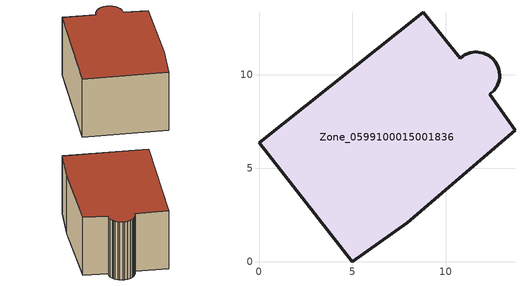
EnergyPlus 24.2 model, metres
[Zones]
Zone_0599100015001836
 floor ground (C_G): 7.92,2.1 4.99,0 0,6.36 8.79,13.36 10.77,10.89 11.01,11.07 11.29,11.19 11.59,11.23 11.74,11.23 12.04,11.16 12.31,11.03 12.54,10.84 12.64,10.72 12.79,10.45 12.83,10.31 12.88,10.01 12.87,9.86 12.85,9.71 12.75,9.42 12.58,9.17 12.36,8.96 13.7,7.04 z0.79
 wall outside (C_F): 8.79,13.36 0,6.36 4.99,0 7.92,2.1 13.7,7.04 12.36,8.96 12.58,9.17 12.75,9.42 12.85,9.71 12.87,9.86 12.88,10.01 12.83,10.31 12.79,10.45 12.64,10.72 12.54,10.84 12.31,11.03 12.04,11.16 11.74,11.23 11.59,11.23 11.29,11.19 11.01,11.07 10.77,10.89 8.79,13.36 z0.79:7
 roof outside (C_R): 7.92,2.1 13.7,7.04 12.36,8.96 12.58,9.17 12.75,9.42 12.85,9.71 12.87,9.86 12.88,10.01 12.83,10.31 12.79,10.45 12.64,10.72 12.54,10.84 12.31,11.03 12.04,11.16 11.74,11.23 11.59,11.23 11.29,11.19 11.01,11.07 10.77,10.89 8.79,13.36 0,6.36 4.99,0 z7
[BUILDING]
Pand.0599100015001836: North Axis=0; Terrain=City; Loads Convergence Tolerance Value=0.04; Temperature Convergence Tolerance Value=0.4; Solar Distribution=FullExterior; Maximum Number of Warmup Days=25; Minimum Number of Warmup Days=1
[Site:Location]
Rotterdam.The.Hague.AP_ZH_NLD Design_Conditions: Latitude=51.96; Longitude=4.45; Time Zone=1; Elevation=-4.5
[SITE:GROUNDTEMPERATURE:BUILDINGSURFACE]
18, 18, 18, 18, 18, 18, 18, 18, 18, 18, 18, 18
[MATERIAL] Thermal Absorptance=0.9; Solar Absorptance=0.7; Visible Absorptance=0.7
Name | Roughness | Thickness | Conductivity | Density | Specific Heat
G.TI.1975-1991 | MediumSmooth | 0.15 | 0.288461 | 540 | 1210
F.TI.1975-1991 | Rough | 0.3 | 0.230769 | 1920 | 840
R.TI.1975-1991 | MediumRough | 0.2 | 0.153846 | 1500 | 1000
[CONSTRUCTION]
C_G: G.TI.1975-1991
C_F: F.TI.1975-1991
C_R: R.TI.1975-1991
[ZONE]
Zone_0599100015001836: Type=1; Multiplier=1; Ceiling Height=Autocalculate; Volume=Autocalculate; Floor Area=autocalculate; Part of Total Floor Area=Yes
[ZONEINFILTRATION:DESIGNFLOWRATE]
Infil_Zone_0599100015001836: Zone or ZoneList or Space or SpaceList=Zone_0599100015001836; Schedule=AlwaysOn; Design Flow Rate Calculation Method=Flow/Area; Flow Rate per Floor Area=0.003; Constant Term Coefficient=1; Temperature Term Coefficient=0; Velocity Term Coefficient=0; Velocity Squared Term Coefficient=0
[HVACTEMPLATE:ZONE:IDEALLOADSAIRSYSTEM]
Zone_0599100015001836: Maximum Heating Supply Air Temperature=50; Minimum Cooling Supply Air Temperature=13; Maximum Heating Supply Air Humidity Ratio=0.0156; Minimum Cooling Supply Air Humidity Ratio=0.0077; Heating Limit=NoLimit; Cooling Limit=NoLimit; Dehumidification Control Type=ConstantSensibleHeatRatio; Cooling Sensible Heat Ratio=0.7; Dehumidification Setpoint=60; Humidification Control Type=None; Humidification Setpoint=30; Outdoor Air Method=None; Outdoor Air Flow Rate per Person=0.00944; Outdoor Air Flow Rate per Zone Floor Area=0; Outdoor Air Flow Rate per Zone=0; Demand Controlled Ventilation Type=None; Outdoor Air Economizer Type=NoEconomizer; Heat Recovery Type=None; Sensible Heat Recovery Effectiveness=0.7; Latent Heat Recovery Effectiveness=0.65
[ZONECONTROL:THERMOSTAT]
ThermostatControl_Zone_0599100015001836: Zone or ZoneList=Zone_0599100015001836; Control Type Schedule=DualSetpointControlType; Control 1=Thermostat_Zone_0599100015001836; Temperature Difference Between Cutout And Setpoint=0
[THERMOSTATSETPOINT:DUALSETPOINT]
Thermostat_Zone_0599100015001836: Heating Setpoint Temperature Schedule=HeatingSetpoint_Zone_0599100015001836; Cooling Setpoint Temperature Schedule=CoolingSetpoint_Zone_0599100015001836
[SCHEDULE:COMPACT]
HeatingSetpoint_Zone_0599100015001836: Through: 12/31, For: AllDays, Until: 24:00, 21
CoolingSetpoint_Zone_0599100015001836: Through: 12/31, For: AllDays, Until: 24:00, 24
DualSetpointControlType: Through: 12/31, For: AllDays, Until: 24:00, 4
AlwaysOn: Through: 12/31, For: AllDays, Until: 24:00, 1
